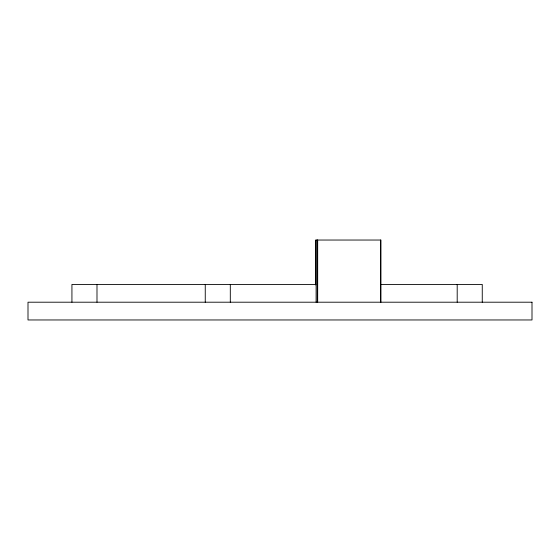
<?xml version="1.0" encoding="UTF-8"?>
<svg xmlns="http://www.w3.org/2000/svg" width="560" height="560" viewBox="0 0 560 560"><rect width="100%" height="100%" fill="white"/><g stroke="black" fill="none" stroke-linecap="round" stroke-linejoin="round"><path stroke-width="0.84" d="M315.833 284.438L71.932 284.438L71.932 302.204M380.408 284.438L482.258 284.438L482.258 302.204M457.198 284.438L457.198 302.204M380.947 302.204L380.947 240.037L315.665 240.037L315.665 284.935M380.527 240.037L380.527 302.204M317.674 240.037L317.674 302.204M317.247 240.037L317.247 302.204M316.106 240.037L316.106 302.204M230.307 284.438L230.307 302.204M205.254 284.438L205.254 302.204M96.992 284.438L96.992 302.204M532 302.204L28 302.204L28 319.963L532 319.963L532 302.204"/></g></svg>
